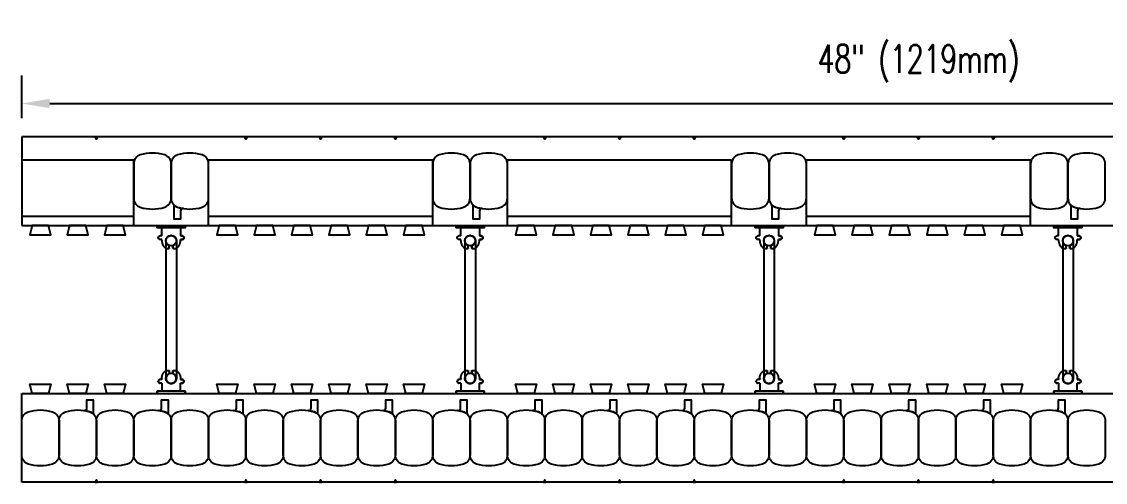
# Model space of a CAD drawing. Header units: inches. Extents: x 225.7 to 278.6, y 54.5 to 95.6.
# Drawn here: x 225.67 to 254.67, y 83.32 to 95.65 of the extents above; entities that cross this region are included whole.
import ezdxf

# ---------------------------------------------------------------- set-up
doc = ezdxf.new("R2010")
doc.units = ezdxf.units.IN
doc.header["$MEASUREMENT"] = 0
for name, color, linetype in [('line25', 2, 'Continuous'), ('LINE50', 5, 'Continuous'), ('LINE9', 9, 'Continuous'), ('TEXT', 4, 'Continuous')]:
    doc.layers.add(name, color=color, linetype=linetype)
doc.styles.add('DIM', font='romans.shx', dxfattribs={"width": 0.7})
doc.dimstyles.new('ext_8', dxfattribs={"dimscale": 8, "dimtxt": 0.09375, "dimasz": 0.09375, "dimexe": 0.09375, "dimexo": 0.0625, "dimgap": 0.0625, "dimtad": 1, "dimdec": 4, "dimzin": 3, "dimdsep": 46, "dimlunit": 4, "dimtxsty": 'DIM', "dimcen": 0.09, "dimdle": 0.09375, "dimclrt": 4, "dimadec": 0, "dimazin": 0, "dimtfac": 1, "dimtdec": 4, "dimtmove": 2, "dimatfit": 3, "dimfxl": 0, "dimfrac": 2, "dimtolj": 1, "dimtzin": 0, "dimarcsym": 0})

# ---------------------------------------------------------------- blocks, each defined once
blk = doc.blocks.new('WEB_4_CENTRE_TOP')
for p, q in [((3.688, 0.141), (0, 0.141)), ((3.688, -0.141), (0, -0.141))]:
    blk.add_line(p, q)
for centre in [(0, 0), (3.688, 0)]:
    blk.add_circle(centre, 0.141)
blk = doc.blocks.new('*D18')
at = {"layer": 'Defpoints', "color": 0}
for p in [(273.669, 93.459), (225.669, 92.57), (273.669, 92.57)]:
    blk.add_point(p, dxfattribs=at)
at = {"layer": 'TEXT', "color": 0, "lineweight": -2}
for p, q in [((225.669, 93.07), (225.669, 94.209)), ((273.669, 93.07), (273.669, 94.209)), ((226.419, 93.459), (272.919, 93.459))]:
    blk.add_line(p, q, dxfattribs=at)
at = {"layer": 'TEXT', "color": 0}
for points in [[(226.419, 93.584), (226.419, 93.334), (225.669, 93.459)], [(272.919, 93.584), (272.919, 93.334), (273.669, 93.459)]]:
    blk.add_solid(points, dxfattribs=at)
at = {"layer": 'TEXT', "color": 4, "insert": (249.669, 94.531), "char_height": 0.75, "attachment_point": 5, "style": 'DIM'}
blk.add_mtext('\\A1;48" (1219mm)', dxfattribs=at)
blk = doc.blocks.new('Connector')
blk.add_point((0.271, 0))
at = {"layer": 'LINE9'}
for p, q in [((0, 0.375), (0, -0.375)), ((0.062, -0.375), (0.062, 0.375)), ((0.281, 0.25), (0.062, 0.25))]:
    blk.add_line(p, q, dxfattribs=at)
for points, weights in [([(0.007, 0.375), (0.004, 0.375), (0, 0.375)], [1, 0.972587069138, 0.950305488115]), ([(0.327, 0.343), (0.308, 0.343), (0.281, 0.317), (0.281, 0.297)], [1, 0.85355339, 0.85355339, 1]), ([(0.328, 0.343), (0.327, 0.343), (0.327, 0.343)], [1, 0.70710678, 1]), ([(0.375, 0.297), (0.375, 0.317), (0.348, 0.343), (0.329, 0.343)], [1, 0.85355339, 0.85355339, 1]), ([(0.406, 0.25), (0.546, 0.25), (0.619, 0.131)], [0.958404415409, 0.794674173519, 0.864651571113]), ([(0.619, 0.052), (0.612, 0.049), (0.604, 0.049)], [0.83615024178, 0.892081430621, 1]), ([(0.619, -0.131), (0.546, -0.25), (0.406, -0.25)], [0.864651574428, 0.794674169686, 0.958404415195]), ([(0.604, -0.049), (0.612, -0.049), (0.619, -0.052)], [1, 0.89208144177, 0.836150253337]), ([(0, -0.375), (0.004, -0.375), (0.007, -0.375)], [0.950305488115, 0.972587069138, 1]), ([(0.281, -0.297), (0.281, -0.317), (0.308, -0.343), (0.327, -0.343)], [1, 0.85355339, 0.85355339, 1]), ([(0.327, -0.343), (0.281, -0.343), (0.281, -0.297)], [1, 0.70710678, 1]), ([(0.329, -0.343), (0.348, -0.343), (0.375, -0.317), (0.375, -0.297)], [1, 0.85355339, 0.85355339, 1]), ([(0.375, -0.297), (0.375, -0.343), (0.329, -0.343)], [1, 0.70710678, 1])]:
    blk.add_rational_spline(points, weights, degree=2, dxfattribs=at)
for points, degree in [([(0, 0.375), (0.002, 0.375), (0.005, 0.375), (0.007, 0.375)], 3), ([(0.007, 0.375), (0.021, 0.375), (0.051, 0.375), (0.062, 0.375), (0.062, 0.375)], 3), ([(0.281, 0.25), (0.281, 0.297)], 1), ([(0.327, 0.343), (0.327, 0.343), (0.328, 0.343), (0.328, 0.343)], 3), ([(0.328, 0.343), (0.329, 0.343), (0.329, 0.343), (0.329, 0.343)], 3), ([(0.375, 0.25), (0.375, 0.297)], 1), ([(0.406, 0.25), (0.375, 0.25)], 1), ([(0.406, 0.25), (0.406, 0.25)], 1), ([(0.406, 0.25), (0.406, 0.25)], 1), ([(0.406, 0.25), (0.406, 0.25)], 1), ([(0.406, 0.25), (0.406, 0.25)], 1), ([(0.406, 0.25), (0.406, 0.25)], 1), ([(0.406, 0.25), (0.406, 0.25)], 1), ([(0.406, 0.25), (0.406, 0.25)], 1), ([(0.406, 0.25), (0.406, 0.25)], 1), ([(0.406, 0.25), (0.406, 0.25)], 1), ([(0.406, 0.25), (0.406, 0.25)], 1), ([(0.406, 0.25), (0.406, 0.25)], 1), ([(0.406, 0.25), (0.406, 0.25)], 1), ([(0.406, 0.25), (0.406, 0.25)], 1), ([(0.406, 0.25), (0.406, 0.25)], 1), ([(0.406, 0.25), (0.406, 0.25)], 1), ([(0.406, 0.25), (0.406, 0.25)], 1), ([(0.406, 0.25), (0.406, 0.25)], 1), ([(0.406, 0.25), (0.406, 0.25)], 1), ([(0.406, 0.25), (0.406, 0.25)], 1), ([(0.406, 0.25), (0.406, 0.25)], 1), ([(0.406, 0.25), (0.406, 0.25)], 1), ([(0.406, 0.25), (0.406, 0.25)], 1), ([(0.406, 0.25), (0.406, 0.25)], 1), ([(0.406, 0.25), (0.406, 0.25)], 1), ([(0.604, 0.049), (0.532, 0.049)], 1), ([(0.532, 0.049), (0.532, 0.049)], 1), ([(0.532, 0.049), (0.532, 0.049)], 1), ([(0.532, 0.049), (0.532, 0.049)], 1), ([(0.532, 0.049), (0.532, 0.049)], 1), ([(0.532, 0.049), (0.532, 0.049)], 1), ([(0.532, 0.049), (0.532, 0.049)], 1), ([(0.532, 0.049), (0.532, 0.049)], 1), ([(0.532, 0.049), (0.532, 0.049)], 1), ([(0.532, 0.049), (0.532, 0.049)], 1), ([(0.532, 0.049), (0.532, 0.049)], 1), ([(0.604, 0.049), (0.609, 0.049), (0.614, 0.05), (0.619, 0.052)], 3), ([(0.604, 0.049), (0.604, 0.049)], 1), ([(0.604, 0.049), (0.604, 0.049)], 1), ([(0.604, 0.049), (0.604, 0.049)], 1), ([(0.604, 0.049), (0.604, 0.049)], 1), ([(0.619, 0.131), (0.619, 0.052)], 1), ([(0.619, 0.131), (0.619, 0.131)], 1), ([(0.619, 0.131), (0.619, 0.131)], 1), ([(0.619, 0.131), (0.619, 0.131)], 1), ([(0.619, 0.131), (0.619, 0.131)], 1), ([(0.062, -0.25), (0.281, -0.25)], 1), ([(0.281, -0.297), (0.281, -0.25)], 1), ([(0.281, -0.25), (0.281, -0.297)], 1), ([(0.375, -0.25), (0.375, -0.297)], 1), ([(0.375, -0.297), (0.375, -0.25)], 1), ([(0.406, -0.25), (0.375, -0.25)], 1), ([(0.406, -0.25), (0.406, -0.25)], 1), ([(0.406, -0.25), (0.406, -0.25)], 1), ([(0.406, -0.25), (0.406, -0.25)], 1), ([(0.406, -0.25), (0.406, -0.25)], 1), ([(0.406, -0.25), (0.406, -0.25)], 1), ([(0.406, -0.25), (0.406, -0.25)], 1), ([(0.406, -0.25), (0.406, -0.25)], 1), ([(0.406, -0.25), (0.406, -0.25)], 1), ([(0.406, -0.25), (0.406, -0.25)], 1), ([(0.406, -0.25), (0.406, -0.25)], 1), ([(0.406, -0.25), (0.406, -0.25)], 1), ([(0.532, -0.049), (0.604, -0.049)], 1), ([(0.604, -0.049), (0.58, -0.049), (0.556, -0.049), (0.532, -0.049)], 3), ([(0.532, -0.049), (0.532, -0.049)], 1), ([(0.532, -0.049), (0.532, -0.049)], 1), ([(0.532, -0.049), (0.532, -0.049)], 1), ([(0.532, -0.049), (0.532, -0.049)], 1), ([(0.619, -0.052), (0.614, -0.05), (0.609, -0.049), (0.604, -0.049)], 3), ([(0.604, -0.049), (0.604, -0.049)], 1), ([(0.604, -0.049), (0.604, -0.049)], 1), ([(0.604, -0.049), (0.604, -0.049)], 1), ([(0.604, -0.049), (0.604, -0.049)], 1), ([(0.604, -0.049), (0.604, -0.049)], 1), ([(0.604, -0.049), (0.604, -0.049)], 1), ([(0.604, -0.049), (0.604, -0.049)], 1), ([(0.604, -0.049), (0.604, -0.049)], 1), ([(0.619, -0.052), (0.619, -0.131)], 1), ([(0.619, -0.131), (0.619, -0.131)], 1), ([(0.619, -0.131), (0.619, -0.131)], 1), ([(0.619, -0.131), (0.619, -0.131)], 1), ([(0.619, -0.131), (0.619, -0.131)], 1), ([(0.007, -0.375), (0.005, -0.375), (0.002, -0.375), (0, -0.375)], 3), ([(0.062, -0.375), (0.062, -0.375), (0.051, -0.375), (0.021, -0.375), (0.007, -0.375)], 3), ([(0.328, -0.343), (0.328, -0.343), (0.327, -0.343), (0.327, -0.343)], 3), ([(0.329, -0.343), (0.329, -0.343), (0.329, -0.343), (0.328, -0.343)], 3)]:
    blk.add_open_spline(points, degree=degree, dxfattribs=at)
for points, weights, knots in [([(0.062, 0.375), (0.062, 0.375), (0.046, 0.375), (0.03, 0.375), (0.007, 0.375)], [0.868718858569, 0.861102746415, 1, 0.861102734288, 0.868718859898], [0, 0, 0, 0.5, 0.5, 1, 1, 1]), ([(0.532, 0.049), (0.472, 0.203), (0.333, 0.113), (0.157, 0), (0.333, -0.113), (0.472, -0.203), (0.532, -0.049)], [0.899508922286, 0.599718215298, 1, 0.54226024, 1, 0.599718224335, 0.899508908749], [0, 0, 0, 0.318112, 0.318112, 0.681888, 0.681888, 1, 1, 1]), ([(0.007, -0.375), (0.03, -0.375), (0.046, -0.375), (0.062, -0.375), (0.062, -0.375)], [0.868718859319, 0.861102739573, 1, 0.861102742958, 0.868718858948], [0, 0, 0, 0.5, 0.5, 1, 1, 1])]:
    blk.add_rational_spline(points, weights, degree=2, knots=knots, dxfattribs=at)

msp = doc.modelspace()

# ---------------------------------------------------------------- linework, layer by layer
at = {"layer": 'line25'}
for p, q in [((228.66893, 91.94514), (225.66893, 91.94514)), ((236.66893, 91.94514), (230.66893, 91.94514)), ((244.66893, 91.94514), (238.66893, 91.94514)), ((252.66893, 91.94514), (246.66893, 91.94514)), ((225.66893, 90.19514), (273.66893, 90.19514)), ((225.66893, 85.69514), (273.66893, 85.69514))]:
    msp.add_line(p, q, dxfattribs=at)
for points in [[(225.9501, 90.19514), (225.88777, 89.94514), (226.4501, 89.94514), (226.38777, 90.19514)], [(226.9501, 90.19514), (226.88777, 89.94514), (227.4501, 89.94514), (227.38777, 90.19514)], [(227.9501, 90.19514), (227.88777, 89.94514), (228.4501, 89.94514), (228.38777, 90.19514)], [(230.9501, 90.19514), (230.88777, 89.94514), (231.4501, 89.94514), (231.38777, 90.19514)], [(231.9501, 90.19514), (231.88777, 89.94514), (232.4501, 89.94514), (232.38777, 90.19514)], [(232.9501, 90.19514), (232.88777, 89.94514), (233.4501, 89.94514), (233.38777, 90.19514)], [(233.9501, 90.19514), (233.88777, 89.94514), (234.4501, 89.94514), (234.38777, 90.19514)], [(234.9501, 90.19514), (234.88777, 89.94514), (235.4501, 89.94514), (235.38777, 90.19514)], [(235.9501, 90.19514), (235.88777, 89.94514), (236.4501, 89.94514), (236.38777, 90.19514)], [(238.9501, 90.19514), (238.88777, 89.94514), (239.4501, 89.94514), (239.38777, 90.19514)], [(239.9501, 90.19514), (239.88777, 89.94514), (240.4501, 89.94514), (240.38777, 90.19514)], [(240.9501, 90.19514), (240.88777, 89.94514), (241.4501, 89.94514), (241.38777, 90.19514)], [(241.9501, 90.19514), (241.88777, 89.94514), (242.4501, 89.94514), (242.38777, 90.19514)], [(242.9501, 90.19514), (242.88777, 89.94514), (243.4501, 89.94514), (243.38777, 90.19514)], [(243.9501, 90.19514), (243.88777, 89.94514), (244.4501, 89.94514), (244.38777, 90.19514)], [(246.9501, 90.19514), (246.88777, 89.94514), (247.4501, 89.94514), (247.38777, 90.19514)], [(247.9501, 90.19514), (247.88777, 89.94514), (248.4501, 89.94514), (248.38777, 90.19514)], [(248.9501, 90.19514), (248.88777, 89.94514), (249.4501, 89.94514), (249.38777, 90.19514)], [(249.9501, 90.19514), (249.88777, 89.94514), (250.4501, 89.94514), (250.38777, 90.19514)], [(250.9501, 90.19514), (250.88777, 89.94514), (251.4501, 89.94514), (251.38777, 90.19514)], [(251.9501, 90.19514), (251.88777, 89.94514), (252.4501, 89.94514), (252.38777, 90.19514)], [(225.9501, 85.69514), (225.88777, 85.94514), (226.4501, 85.94514), (226.38777, 85.69514)], [(226.9501, 85.69514), (226.88777, 85.94514), (227.4501, 85.94514), (227.38777, 85.69514)], [(227.9501, 85.69514), (227.88777, 85.94514), (228.4501, 85.94514), (228.38777, 85.69514)], [(230.9501, 85.69514), (230.88777, 85.94514), (231.4501, 85.94514), (231.38777, 85.69514)], [(231.9501, 85.69514), (231.88777, 85.94514), (232.4501, 85.94514), (232.38777, 85.69514)], [(232.9501, 85.69514), (232.88777, 85.94514), (233.4501, 85.94514), (233.38777, 85.69514)], [(233.9501, 85.69514), (233.88777, 85.94514), (234.4501, 85.94514), (234.38777, 85.69514)], [(234.9501, 85.69514), (234.88777, 85.94514), (235.4501, 85.94514), (235.38777, 85.69514)], [(235.9501, 85.69514), (235.88777, 85.94514), (236.4501, 85.94514), (236.38777, 85.69514)], [(238.9501, 85.69514), (238.88777, 85.94514), (239.4501, 85.94514), (239.38777, 85.69514)], [(239.9501, 85.69514), (239.88777, 85.94514), (240.4501, 85.94514), (240.38777, 85.69514)], [(240.9501, 85.69514), (240.88777, 85.94514), (241.4501, 85.94514), (241.38777, 85.69514)], [(241.9501, 85.69514), (241.88777, 85.94514), (242.4501, 85.94514), (242.38777, 85.69514)], [(242.9501, 85.69514), (242.88777, 85.94514), (243.4501, 85.94514), (243.38777, 85.69514)], [(243.9501, 85.69514), (243.88777, 85.94514), (244.4501, 85.94514), (244.38777, 85.69514)], [(246.9501, 85.69514), (246.88777, 85.94514), (247.4501, 85.94514), (247.38777, 85.69514)], [(247.9501, 85.69514), (247.88777, 85.94514), (248.4501, 85.94514), (248.38777, 85.69514)], [(248.9501, 85.69514), (248.88777, 85.94514), (249.4501, 85.94514), (249.38777, 85.69514)], [(249.9501, 85.69514), (249.88777, 85.94514), (250.4501, 85.94514), (250.38777, 85.69514)], [(250.9501, 85.69514), (250.88777, 85.94514), (251.4501, 85.94514), (251.38777, 85.69514)], [(251.9501, 85.69514), (251.88777, 85.94514), (252.4501, 85.94514), (252.38777, 85.69514)]]:
    msp.add_lwpolyline(points, close=True, dxfattribs=at)
at = {"layer": 'LINE50'}
for p, q in [((273.66893, 92.57014), (225.66893, 92.57014)), ((225.66893, 92.57014), (225.66893, 90.19514)), ((225.66893, 83.32014), (225.66893, 85.69514)), ((273.66893, 83.32014), (225.66893, 83.32014))]:
    msp.add_line(p, q, dxfattribs=at)
at = {"layer": 'LINE9'}
for p, q in [((228.66893, 90.19514), (228.66893, 91.94514)), ((230.66893, 90.19514), (230.66893, 91.94514)), ((236.66893, 90.19514), (236.66893, 91.94514)), ((238.66893, 90.19514), (238.66893, 91.94514)), ((244.66893, 90.19514), (244.66893, 91.94514)), ((246.66893, 90.19514), (246.66893, 91.94514)), ((252.66893, 90.19514), (252.66893, 91.94514)), ((225.66893, 90.44514), (228.66893, 90.44514)), ((230.66893, 90.44514), (236.66893, 90.44514)), ((238.66893, 90.44514), (244.66893, 90.44514)), ((246.66893, 90.44514), (252.66893, 90.44514))]:
    msp.add_line(p, q, dxfattribs=at)
for points in [[(227.70018, 92.57014), (227.66893, 92.50566), (227.63768, 92.57014)], [(231.70018, 92.57014), (231.66893, 92.50566), (231.63768, 92.57014)], [(233.70018, 92.57014), (233.66893, 92.50566), (233.63768, 92.57014)], [(235.70018, 92.57014), (235.66893, 92.50566), (235.63768, 92.57014)], [(239.70018, 92.57014), (239.66893, 92.50566), (239.63768, 92.57014)], [(241.70018, 92.57014), (241.66893, 92.50566), (241.63768, 92.57014)], [(243.70018, 92.57014), (243.66893, 92.50566), (243.63768, 92.57014)], [(247.70018, 92.57014), (247.66893, 92.50566), (247.63768, 92.57014)], [(249.70018, 92.57014), (249.66893, 92.50566), (249.63768, 92.57014)], [(251.70018, 92.57014), (251.66893, 92.50566), (251.63768, 92.57014)], [(227.70018, 83.32014), (227.66893, 83.38463), (227.63768, 83.32014)], [(231.70018, 83.32014), (231.66893, 83.38463), (231.63768, 83.32014)], [(233.70018, 83.32014), (233.66893, 83.38463), (233.63768, 83.32014)], [(235.70018, 83.32014), (235.66893, 83.38463), (235.63768, 83.32014)], [(239.70018, 83.32014), (239.66893, 83.38463), (239.63768, 83.32014)], [(241.70018, 83.32014), (241.66893, 83.38463), (241.63768, 83.32014)], [(243.70018, 83.32014), (243.66893, 83.38463), (243.63768, 83.32014)], [(247.70018, 83.32014), (247.66893, 83.38463), (247.63768, 83.32014)], [(249.70018, 83.32014), (249.66893, 83.38463), (249.63768, 83.32014)], [(251.70018, 83.32014), (251.66893, 83.38463), (251.63768, 83.32014)]]:
    msp.add_lwpolyline(points, close=True, dxfattribs=at)
for points in [[(228.84201, 90.68419, 0.15767078), (229.49586, 90.68419, 0.32530463), (229.66893, 90.92206), (229.66893, 91.84323, 0.32530463), (229.49586, 92.0811, 0.15767078), (228.84201, 92.0811, 0.32530463), (228.66893, 91.84323), (228.66893, 90.92206, 0.32530463)], [(229.84201, 90.68419, 0.15767078), (230.49586, 90.68419, 0.32530463), (230.66893, 90.92206), (230.66893, 91.84323, 0.32530463), (230.49586, 92.0811, 0.15767078), (229.84201, 92.0811, 0.32530463), (229.66893, 91.84323), (229.66893, 90.92206, 0.32530463)], [(236.84201, 90.68419, 0.15767078), (237.49586, 90.68419, 0.32530463), (237.66893, 90.92206), (237.66893, 91.84323, 0.32530463), (237.49586, 92.0811, 0.15767078), (236.84201, 92.0811, 0.32530463), (236.66893, 91.84323), (236.66893, 90.92206, 0.32530463)], [(237.84201, 90.68419, 0.15767078), (238.49586, 90.68419, 0.32530463), (238.66893, 90.92206), (238.66893, 91.84323, 0.32530463), (238.49586, 92.0811, 0.15767078), (237.84201, 92.0811, 0.32530463), (237.66893, 91.84323), (237.66893, 90.92206, 0.32530463)], [(244.84201, 90.68419, 0.15767078), (245.49586, 90.68419, 0.32530463), (245.66893, 90.92206), (245.66893, 91.84323, 0.32530463), (245.49586, 92.0811, 0.15767078), (244.84201, 92.0811, 0.32530463), (244.66893, 91.84323), (244.66893, 90.92206, 0.32530463)], [(245.84201, 90.68419, 0.15767078), (246.49586, 90.68419, 0.32530463), (246.66893, 90.92206), (246.66893, 91.84323, 0.32530463), (246.49586, 92.0811, 0.15767078), (245.84201, 92.0811, 0.32530463), (245.66893, 91.84323), (245.66893, 90.92206, 0.32530463)], [(252.84201, 90.68419, 0.15767078), (253.49586, 90.68419, 0.32530463), (253.66893, 90.92206), (253.66893, 91.84323, 0.32530463), (253.49586, 92.0811, 0.15767078), (252.84201, 92.0811, 0.32530463), (252.66893, 91.84323), (252.66893, 90.92206, 0.32530463)], [(253.84201, 90.68419, 0.15767078), (254.49586, 90.68419, 0.32530463), (254.66893, 90.92206), (254.66893, 91.84323, 0.32530463), (254.49586, 92.0811, 0.15767078), (253.84201, 92.0811, 0.32530463), (253.66893, 91.84323), (253.66893, 90.92206, 0.32530463)], [(229.84201, 90.68419, 0.0372667), (229.9957, 90.64686, 0.46303561), (229.92301, 90.5852), (229.92301, 90.3636), (229.75218, 90.3636), (229.75218, 90.70969, 0.18900236), (229.73553, 90.75217, 0.12840736)], [(237.84201, 90.68419, 0.0372667), (237.9957, 90.64686, 0.46303561), (237.92301, 90.5852), (237.92301, 90.3636), (237.75218, 90.3636), (237.75218, 90.70969, 0.18900236), (237.73553, 90.75217, 0.12840736)], [(245.84201, 90.68419, 0.0372667), (245.9957, 90.64686, 0.46303561), (245.92301, 90.5852), (245.92301, 90.3636), (245.75218, 90.3636), (245.75218, 90.70969, 0.18900236), (245.73553, 90.75217, 0.12840736)], [(253.84201, 90.68419, 0.0372667), (253.9957, 90.64686, 0.46303561), (253.92301, 90.5852), (253.92301, 90.3636), (253.75218, 90.3636), (253.75218, 90.70969, 0.18900236), (253.73553, 90.75217, 0.12840736)], [(227.49586, 85.2061, 0.0372667), (227.34216, 85.24343, 0.46303561), (227.41485, 85.30509), (227.41485, 85.52669), (227.58568, 85.52669), (227.58568, 85.1806, 0.18900236), (227.60233, 85.13812, 0.12840736)], [(229.49586, 85.2061, 0.0372667), (229.34216, 85.24343, 0.46303561), (229.41485, 85.30509), (229.41485, 85.52669), (229.58568, 85.52669), (229.58568, 85.1806, 0.18900236), (229.60233, 85.13812, 0.12840736)], [(231.49586, 85.2061, 0.0372667), (231.34216, 85.24343, 0.46303561), (231.41485, 85.30509), (231.41485, 85.52669), (231.58568, 85.52669), (231.58568, 85.1806, 0.18900236), (231.60233, 85.13812, 0.12840736)], [(233.49586, 85.2061, 0.0372667), (233.34216, 85.24343, 0.46303561), (233.41485, 85.30509), (233.41485, 85.52669), (233.58568, 85.52669), (233.58568, 85.1806, 0.18900236), (233.60233, 85.13812, 0.12840736)], [(235.49586, 85.2061, 0.0372667), (235.34216, 85.24343, 0.46303561), (235.41485, 85.30509), (235.41485, 85.52669), (235.58568, 85.52669), (235.58568, 85.1806, 0.18900236), (235.60233, 85.13812, 0.12840736)], [(237.49586, 85.2061, 0.0372667), (237.34216, 85.24343, 0.46303561), (237.41485, 85.30509), (237.41485, 85.52669), (237.58568, 85.52669), (237.58568, 85.1806, 0.18900236), (237.60233, 85.13812, 0.12840736)], [(239.49586, 85.2061, 0.0372667), (239.34216, 85.24343, 0.46303561), (239.41485, 85.30509), (239.41485, 85.52669), (239.58568, 85.52669), (239.58568, 85.1806, 0.18900236), (239.60233, 85.13812, 0.12840736)], [(241.49586, 85.2061, 0.0372667), (241.34216, 85.24343, 0.46303561), (241.41485, 85.30509), (241.41485, 85.52669), (241.58568, 85.52669), (241.58568, 85.1806, 0.18900236), (241.60233, 85.13812, 0.12840736)], [(243.49586, 85.2061, 0.0372667), (243.34216, 85.24343, 0.46303561), (243.41485, 85.30509), (243.41485, 85.52669), (243.58568, 85.52669), (243.58568, 85.1806, 0.18900236), (243.60233, 85.13812, 0.12840736)], [(245.49586, 85.2061, 0.0372667), (245.34216, 85.24343, 0.46303561), (245.41485, 85.30509), (245.41485, 85.52669), (245.58568, 85.52669), (245.58568, 85.1806, 0.18900236), (245.60233, 85.13812, 0.12840736)], [(247.49586, 85.2061, 0.0372667), (247.34216, 85.24343, 0.46303561), (247.41485, 85.30509), (247.41485, 85.52669), (247.58568, 85.52669), (247.58568, 85.1806, 0.18900236), (247.60233, 85.13812, 0.12840736)], [(249.49586, 85.2061, 0.0372667), (249.34216, 85.24343, 0.46303561), (249.41485, 85.30509), (249.41485, 85.52669), (249.58568, 85.52669), (249.58568, 85.1806, 0.18900236), (249.60233, 85.13812, 0.12840736)], [(251.49586, 85.2061, 0.0372667), (251.34216, 85.24343, 0.46303561), (251.41485, 85.30509), (251.41485, 85.52669), (251.58568, 85.52669), (251.58568, 85.1806, 0.18900236), (251.60233, 85.13812, 0.12840736)], [(253.49586, 85.2061, 0.0372667), (253.34216, 85.24343, 0.46303561), (253.41485, 85.30509), (253.41485, 85.52669), (253.58568, 85.52669), (253.58568, 85.1806, 0.18900236), (253.60233, 85.13812, 0.12840736)], [(225.84201, 85.2061, -0.15767078), (226.49586, 85.2061, -0.32530463), (226.66893, 84.96823), (226.66893, 84.04706, -0.32530463), (226.49586, 83.80919, -0.15767078), (225.84201, 83.80919, -0.32530463), (225.66893, 84.04706), (225.66893, 84.96823, -0.32530463)], [(226.84201, 85.2061, -0.15767078), (227.49586, 85.2061, -0.32530463), (227.66893, 84.96823), (227.66893, 84.04706, -0.32530463), (227.49586, 83.80919, -0.15767078), (226.84201, 83.80919, -0.32530463), (226.66893, 84.04706), (226.66893, 84.96823, -0.32530463)], [(227.84201, 85.2061, -0.15767078), (228.49586, 85.2061, -0.32530463), (228.66893, 84.96823), (228.66893, 84.04706, -0.32530463), (228.49586, 83.80919, -0.15767078), (227.84201, 83.80919, -0.32530463), (227.66893, 84.04706), (227.66893, 84.96823, -0.32530463)], [(228.84201, 85.2061, -0.15767078), (229.49586, 85.2061, -0.32530463), (229.66893, 84.96823), (229.66893, 84.04706, -0.32530463), (229.49586, 83.80919, -0.15767078), (228.84201, 83.80919, -0.32530463), (228.66893, 84.04706), (228.66893, 84.96823, -0.32530463)], [(229.84201, 85.2061, -0.15767078), (230.49586, 85.2061, -0.32530463), (230.66893, 84.96823), (230.66893, 84.04706, -0.32530463), (230.49586, 83.80919, -0.15767078), (229.84201, 83.80919, -0.32530463), (229.66893, 84.04706), (229.66893, 84.96823, -0.32530463)], [(230.84201, 85.2061, -0.15767078), (231.49586, 85.2061, -0.32530463), (231.66893, 84.96823), (231.66893, 84.04706, -0.32530463), (231.49586, 83.80919, -0.15767078), (230.84201, 83.80919, -0.32530463), (230.66893, 84.04706), (230.66893, 84.96823, -0.32530463)], [(231.84201, 85.2061, -0.15767078), (232.49586, 85.2061, -0.32530463), (232.66893, 84.96823), (232.66893, 84.04706, -0.32530463), (232.49586, 83.80919, -0.15767078), (231.84201, 83.80919, -0.32530463), (231.66893, 84.04706), (231.66893, 84.96823, -0.32530463)], [(232.84201, 85.2061, -0.15767078), (233.49586, 85.2061, -0.32530463), (233.66893, 84.96823), (233.66893, 84.04706, -0.32530463), (233.49586, 83.80919, -0.15767078), (232.84201, 83.80919, -0.32530463), (232.66893, 84.04706), (232.66893, 84.96823, -0.32530463)], [(233.84201, 85.2061, -0.15767078), (234.49586, 85.2061, -0.32530463), (234.66893, 84.96823), (234.66893, 84.04706, -0.32530463), (234.49586, 83.80919, -0.15767078), (233.84201, 83.80919, -0.32530463), (233.66893, 84.04706), (233.66893, 84.96823, -0.32530463)], [(234.84201, 85.2061, -0.15767078), (235.49586, 85.2061, -0.32530463), (235.66893, 84.96823), (235.66893, 84.04706, -0.32530463), (235.49586, 83.80919, -0.15767078), (234.84201, 83.80919, -0.32530463), (234.66893, 84.04706), (234.66893, 84.96823, -0.32530463)], [(235.84201, 85.2061, -0.15767078), (236.49586, 85.2061, -0.32530463), (236.66893, 84.96823), (236.66893, 84.04706, -0.32530463), (236.49586, 83.80919, -0.15767078), (235.84201, 83.80919, -0.32530463), (235.66893, 84.04706), (235.66893, 84.96823, -0.32530463)], [(236.84201, 85.2061, -0.15767078), (237.49586, 85.2061, -0.32530463), (237.66893, 84.96823), (237.66893, 84.04706, -0.32530463), (237.49586, 83.80919, -0.15767078), (236.84201, 83.80919, -0.32530463), (236.66893, 84.04706), (236.66893, 84.96823, -0.32530463)], [(237.84201, 85.2061, -0.15767078), (238.49586, 85.2061, -0.32530463), (238.66893, 84.96823), (238.66893, 84.04706, -0.32530463), (238.49586, 83.80919, -0.15767078), (237.84201, 83.80919, -0.32530463), (237.66893, 84.04706), (237.66893, 84.96823, -0.32530463)], [(238.84201, 85.2061, -0.15767078), (239.49586, 85.2061, -0.32530463), (239.66893, 84.96823), (239.66893, 84.04706, -0.32530463), (239.49586, 83.80919, -0.15767078), (238.84201, 83.80919, -0.32530463), (238.66893, 84.04706), (238.66893, 84.96823, -0.32530463)], [(239.84201, 85.2061, -0.15767078), (240.49586, 85.2061, -0.32530463), (240.66893, 84.96823), (240.66893, 84.04706, -0.32530463), (240.49586, 83.80919, -0.15767078), (239.84201, 83.80919, -0.32530463), (239.66893, 84.04706), (239.66893, 84.96823, -0.32530463)], [(240.84201, 85.2061, -0.15767078), (241.49586, 85.2061, -0.32530463), (241.66893, 84.96823), (241.66893, 84.04706, -0.32530463), (241.49586, 83.80919, -0.15767078), (240.84201, 83.80919, -0.32530463), (240.66893, 84.04706), (240.66893, 84.96823, -0.32530463)], [(241.84201, 85.2061, -0.15767078), (242.49586, 85.2061, -0.32530463), (242.66893, 84.96823), (242.66893, 84.04706, -0.32530463), (242.49586, 83.80919, -0.15767078), (241.84201, 83.80919, -0.32530463), (241.66893, 84.04706), (241.66893, 84.96823, -0.32530463)], [(242.84201, 85.2061, -0.15767078), (243.49586, 85.2061, -0.32530463), (243.66893, 84.96823), (243.66893, 84.04706, -0.32530463), (243.49586, 83.80919, -0.15767078), (242.84201, 83.80919, -0.32530463), (242.66893, 84.04706), (242.66893, 84.96823, -0.32530463)], [(243.84201, 85.2061, -0.15767078), (244.49586, 85.2061, -0.32530463), (244.66893, 84.96823), (244.66893, 84.04706, -0.32530463), (244.49586, 83.80919, -0.15767078), (243.84201, 83.80919, -0.32530463), (243.66893, 84.04706), (243.66893, 84.96823, -0.32530463)], [(244.84201, 85.2061, -0.15767078), (245.49586, 85.2061, -0.32530463), (245.66893, 84.96823), (245.66893, 84.04706, -0.32530463), (245.49586, 83.80919, -0.15767078), (244.84201, 83.80919, -0.32530463), (244.66893, 84.04706), (244.66893, 84.96823, -0.32530463)], [(245.84201, 85.2061, -0.15767078), (246.49586, 85.2061, -0.32530463), (246.66893, 84.96823), (246.66893, 84.04706, -0.32530463), (246.49586, 83.80919, -0.15767078), (245.84201, 83.80919, -0.32530463), (245.66893, 84.04706), (245.66893, 84.96823, -0.32530463)], [(246.84201, 85.2061, -0.15767078), (247.49586, 85.2061, -0.32530463), (247.66893, 84.96823), (247.66893, 84.04706, -0.32530463), (247.49586, 83.80919, -0.15767078), (246.84201, 83.80919, -0.32530463), (246.66893, 84.04706), (246.66893, 84.96823, -0.32530463)], [(247.84201, 85.2061, -0.15767078), (248.49586, 85.2061, -0.32530463), (248.66893, 84.96823), (248.66893, 84.04706, -0.32530463), (248.49586, 83.80919, -0.15767078), (247.84201, 83.80919, -0.32530463), (247.66893, 84.04706), (247.66893, 84.96823, -0.32530463)], [(248.84201, 85.2061, -0.15767078), (249.49586, 85.2061, -0.32530463), (249.66893, 84.96823), (249.66893, 84.04706, -0.32530463), (249.49586, 83.80919, -0.15767078), (248.84201, 83.80919, -0.32530463), (248.66893, 84.04706), (248.66893, 84.96823, -0.32530463)], [(249.84201, 85.2061, -0.15767078), (250.49586, 85.2061, -0.32530463), (250.66893, 84.96823), (250.66893, 84.04706, -0.32530463), (250.49586, 83.80919, -0.15767078), (249.84201, 83.80919, -0.32530463), (249.66893, 84.04706), (249.66893, 84.96823, -0.32530463)], [(250.84201, 85.2061, -0.15767078), (251.49586, 85.2061, -0.32530463), (251.66893, 84.96823), (251.66893, 84.04706, -0.32530463), (251.49586, 83.80919, -0.15767078), (250.84201, 83.80919, -0.32530463), (250.66893, 84.04706), (250.66893, 84.96823, -0.32530463)], [(251.84201, 85.2061, -0.15767078), (252.49586, 85.2061, -0.32530463), (252.66893, 84.96823), (252.66893, 84.04706, -0.32530463), (252.49586, 83.80919, -0.15767078), (251.84201, 83.80919, -0.32530463), (251.66893, 84.04706), (251.66893, 84.96823, -0.32530463)], [(252.84201, 85.2061, -0.15767078), (253.49586, 85.2061, -0.32530463), (253.66893, 84.96823), (253.66893, 84.04706, -0.32530463), (253.49586, 83.80919, -0.15767078), (252.84201, 83.80919, -0.32530463), (252.66893, 84.04706), (252.66893, 84.96823, -0.32530463)], [(253.84201, 85.2061, -0.15767078), (254.49586, 85.2061, -0.32530463), (254.66893, 84.96823), (254.66893, 84.04706, -0.32530463), (254.49586, 83.80919, -0.15767078), (253.84201, 83.80919, -0.32530463), (253.66893, 84.04706), (253.66893, 84.96823, -0.32530463)]]:
    msp.add_lwpolyline(points, format="xyb", close=True, dxfattribs=at)

# ---------------------------------------------------------------- block references
at = {"layer": 'LINE9', "rotation": 90}
for p in [(229.66893, 86.10114), (237.66893, 86.10114), (245.66893, 86.10114), (253.66893, 86.10114)]:
    msp.add_blockref('WEB_4_CENTRE_TOP', p, dxfattribs=at)
at = {"layer": 'TEXT', "xscale": -1, "rotation": 90}
for p in [(229.66893, 90.19514), (237.66893, 90.19514), (245.66893, 90.19514), (253.66893, 90.19514)]:
    msp.add_blockref('Connector', p, dxfattribs=at)
at = {"layer": 'TEXT', "rotation": 90}
for p in [(229.66893, 85.69514), (237.66893, 85.69514), (245.66893, 85.69514), (253.66893, 85.69514)]:
    msp.add_blockref('Connector', p, dxfattribs=at)

# ---------------------------------------------------------------- dimensions: what is measured, and where the dimension line sits
at = {"layer": 'TEXT'}
dim = msp.add_linear_dim(base=(273.66893, 93.4593), p1=(225.66893, 92.57014), p2=(273.66893, 92.57014), text='48" (1219mm)', dimstyle='ext_8', dxfattribs=at)
dim.commit()
dim.dimension.update_dxf_attribs({"geometry": '*D18', "text_midpoint": (249.66893, 94.53073)})

doc.saveas('drawing.dxf')
